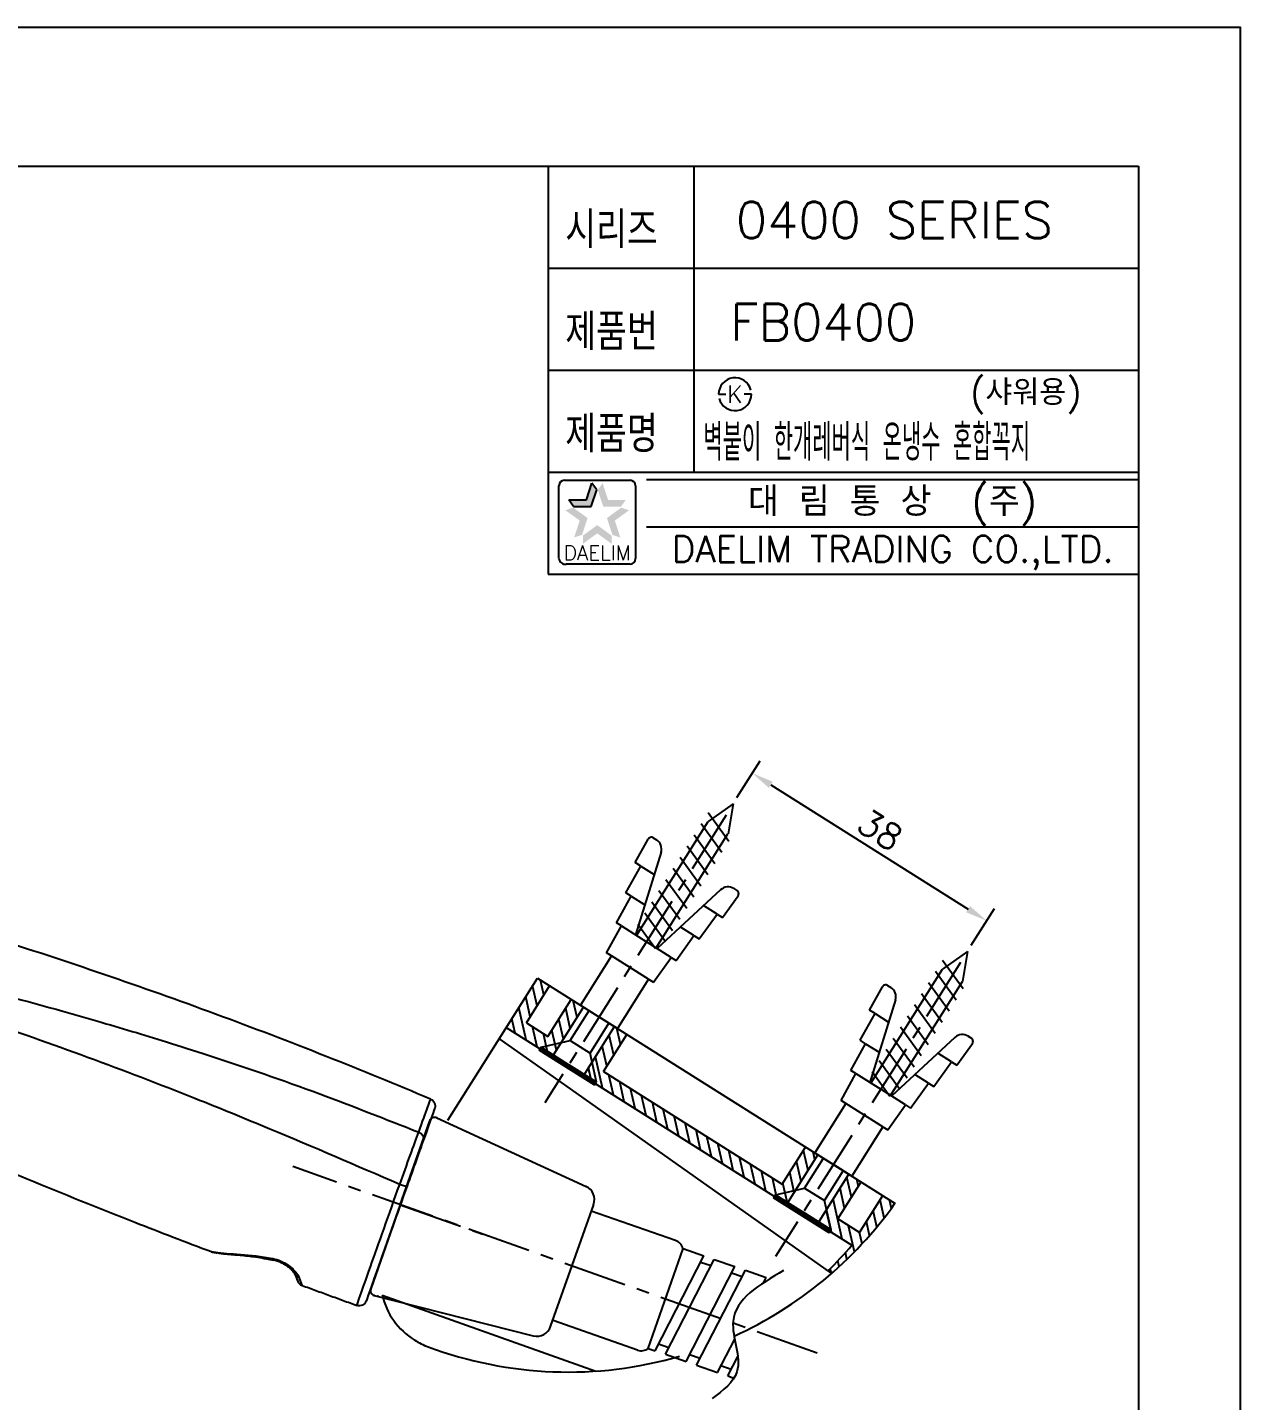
# Model space of a CAD drawing. Extents: x 6471 to 7065, y -5206 to -4786.
# Drawn here: x 6898.3 to 7064.8, y -4974.5 to -4786.2 of the extents above; entities that cross this region are included whole.
import ezdxf
from ezdxf.enums import TextEntityAlignment as Align

# ---------------------------------------------------------------- set-up
doc = ezdxf.new("R2010")
doc.units = 0
doc.header["$LTSCALE"] = 7
doc.header["$MEASUREMENT"] = 0
doc.linetypes.add('CENTER', pattern=[2, 1.25, -0.25, 0.25, -0.25])
doc.layers.get('0').update_dxf_attribs({"color": 2, "linetype": 'CONTINUOUS'})
for name, color, linetype in [('1', 1, 'CENTER'), ('41', 7, 'CONTINUOUS'), ('CL', 1, 'CENTER'), ('D', 2, 'CONTINUOUS'), ('DIM', 2, 'CONTINUOUS'), ('DWG', 7, 'CONTINUOUS'), ('HT', 3, 'CONTINUOUS'), ('TXT', 4, 'CONTINUOUS')]:
    doc.layers.add(name, color=color, linetype=linetype)
doc.styles.add('GHS', font='ROMANS.shx', dxfattribs={"bigfont": 'GHS.shx'})
doc.styles.add('ROMANS', font='romans', dxfattribs={"bigfont": 'GHS.shx'})

# ---------------------------------------------------------------- blocks, each defined once
blk = doc.blocks.new('S')
at = {"layer": 'DWG', "color": 2}
for p, q in [((5592.17, 3275.28), (5596.35, 3275.51)), ((5596.35, 3276.4), (5600.01, 3276.61)), ((5596.35, 3275.51), (5596.35, 3276.4)), ((5596.35, 3275.51), (5596.35, 3273.32)), ((5600.54, 3276.11), (5600.54, 3275.6)), ((5568.04, 3273.82), (5567.54, 3273.82)), ((5567.54, 3264.82), (5567.54, 3273.82)), ((5568.04, 3273.82), (5568.04, 3269.32)), ((5568.04, 3273.82), (5570.94, 3270.92)), ((5587.98, 3274.17), (5592.17, 3274.41)), ((5587.98, 3273.36), (5587.98, 3274.17)), ((5599.43, 3274.15), (5587.98, 3271.06)), ((5592.17, 3274.41), (5592.17, 3275.28)), ((5592.17, 3274.41), (5592.17, 3272.19)), ((5583.79, 3272.32), (5575.79, 3272.32)), ((5575.79, 3272.32), (5575.79, 3269.32)), ((5583.79, 3273.12), (5587.98, 3273.36)), ((5583.79, 3272.32), (5583.79, 3273.12)), ((5583.79, 3266.32), (5583.79, 3272.32)), ((5587.98, 3273.36), (5587.98, 3269.32)), ((5570.94, 3270.92), (5575.79, 3270.92)), ((5570.94, 3270.92), (5570.94, 3267.72)), ((5587.82, 3267.72), (5589.37, 3271.57)), ((5587.98, 3270.92), (5606.46, 3270.92)), ((5589.37, 3267.07), (5591.18, 3271.57)), ((5591.18, 3267.07), (5592.99, 3271.57)), ((5592.99, 3267.07), (5594.8, 3271.57)), ((5594.8, 3267.07), (5596.61, 3271.57)), ((5596.61, 3267.07), (5598.42, 3271.57)), ((5598.42, 3267.07), (5600.23, 3271.57)), ((5600.23, 3267.07), (5602.04, 3271.57)), ((5602.04, 3267.07), (5603.85, 3271.57)), ((5603.85, 3267.07), (5605.66, 3271.57)), ((5605.66, 3267.07), (5607.47, 3271.57)), ((5610.33, 3269.33), (5606.46, 3270.92)), ((5568.04, 3264.82), (5568.04, 3269.32)), ((5575.79, 3266.32), (5575.79, 3269.32)), ((5587.98, 3265.28), (5587.98, 3269.32)), ((5610.33, 3269.33), (5606.47, 3267.72)), ((5568.04, 3264.82), (5570.94, 3267.72)), ((5570.94, 3267.72), (5575.79, 3267.72)), ((5583.79, 3266.32), (5575.79, 3266.32)), ((5583.79, 3266.32), (5583.79, 3265.52)), ((5587.98, 3267.72), (5606.46, 3267.72)), ((5599.43, 3264.49), (5587.98, 3267.59)), ((5592.17, 3264.23), (5592.17, 3266.45)), ((5567.54, 3264.82), (5568.04, 3264.82)), ((5583.79, 3265.52), (5587.98, 3265.28)), ((5587.98, 3265.28), (5587.98, 3264.47)), ((5587.98, 3264.47), (5592.17, 3264.23)), ((5592.17, 3264.23), (5592.17, 3263.37)), ((5596.35, 3263.13), (5596.35, 3265.32)), ((5592.17, 3263.37), (5596.35, 3263.13)), ((5596.35, 3263.13), (5596.35, 3262.24)), ((5600.54, 3263.04), (5600.54, 3262.53)), ((5596.35, 3262.24), (5600.01, 3262.03))]:
    blk.add_line(p, q, dxfattribs=at)
for centre, radius, start, end in [((5599.04, 3275.6), 1.5, 285.1209, 0.0005), ((5600.04, 3276.11), 0.5, 0.0005, 93.2254), ((5599.04, 3263.04), 1.5, 0.0005, 74.8801), ((5600.04, 3262.53), 0.5, 266.7756, 0.0005)]:
    blk.add_arc(centre, radius, start, end, dxfattribs=at)

msp = doc.modelspace()

# ---------------------------------------------------------------- hatches: boundary and pattern name
at = {"layer": 'HT'}
h = msp.add_hatch(dxfattribs=at)
h.set_pattern_fill('ANSI31', color=256, scale=10, angle=57.7952)
h.set_pattern_definition([(102.7952368, (-48851.3747, 3527.8029), (-1.21895971, -0.276834286), [])])
h.paths.add_polyline_path([(7001.89, -4944.83), (6977.35, -4929.37), (6980.55, -4924.3), (6978.86, -4923.23), (6974.6, -4930), (7002.52, -4947.59), (7006.78, -4940.82), (7005.09, -4939.75)])
h.paths.add_polyline_path([(6969.74, -4924.58), (6966.78, -4922.71), (6969.97, -4917.63), (6968.28, -4916.57), (6964.02, -4923.34), (6970.37, -4927.33), (6974.63, -4920.57), (6972.94, -4919.5)])
edge = h.paths.add_edge_path()
edge.add_arc((6972.52, -4915.62), 55, 311.0541, 324.6064)
edge.add_line((7017.36, -4947.48), (7015.67, -4946.41))
edge.add_line((7015.67, -4946.41), (7012.47, -4951.49))
edge.add_line((7012.47, -4951.49), (7009.51, -4949.62))
edge.add_line((7009.51, -4949.62), (7012.71, -4944.55))
edge.add_line((7012.71, -4944.55), (7011.01, -4943.48))
edge.add_line((7011.01, -4943.48), (7006.75, -4950.25))
edge.add_line((7006.75, -4950.25), (7011.44, -4953.21))
edge.add_arc((6974.31, -4922.01), 48.5, 314.2508, 319.9656, ccw=False)
edge.add_line((7008.15, -4956.75), (7008.65, -4957.1))

# ---------------------------------------------------------------- linework, layer by layer
at = {"color": 7}
for p, q in [((6969.77, -4805.18), (6969.77, -4861.18)), ((6989.77, -4805.18), (6989.77, -4847.18)), ((6969.77, -4819.18), (7050.77, -4819.18)), ((6969.77, -4833.18), (7050.77, -4833.18)), ((6969.77, -4847.18), (7050.77, -4847.18)), ((6969.77, -4861.18), (7050.77, -4861.18))]:
    msp.add_line(p, q, dxfattribs=at)
at = {"color": 2, "linetype": 'Continuous'}
for p, q in [((6983.27, -4848.18), (7050.77, -4848.18)), ((6971.25, -4859.04), (6971.25, -4849.04)), ((6972, -4848.29), (6981, -4848.29)), ((6981.75, -4849.04), (6981.75, -4859.04)), ((6983.27, -4854.68), (7050.77, -4854.68)), ((6981, -4859.79), (6972.25, -4859.79))]:
    msp.add_line(p, q, dxfattribs=at)
at = {"color": 2}
for p, q in [((6975.01, -4850.99), (6975.76, -4848.69)), ((6975.68, -4851.91), (6976.43, -4849.6)), ((6976.43, -4849.6), (6975.76, -4848.69)), ((6972.59, -4850.99), (6975.01, -4850.99)), ((6973.25, -4851.91), (6972.59, -4850.99)), ((6973.25, -4851.91), (6975.68, -4851.91))]:
    msp.add_line(p, q, dxfattribs=at)
at = {"color": 7, "linetype": 'Continuous'}
msp.add_line((6945.33, -4959.46), (6953.64, -4935.91), dxfattribs=at)
at = {"linetype": 'Continuous'}
msp.add_lwpolyline([(6470.77, -5206.18), (7064.77, -5206.18), (7064.77, -4786.18), (6470.77, -4786.18)], close=True, dxfattribs=at)
at = {"color": 2, "linetype": 'Continuous'}
for centre, radius, start, end in [((6972, -4849.04), 0.75, 90, 180), ((6981, -4849.04), 0.75, 0, 90), ((6972.12, -4858.92), 0.884, 188.1301, 278.1301), ((6981, -4859.04), 0.75, 270, 0)]:
    msp.add_arc(centre, radius, start, end, dxfattribs=at)
at = {"color": 2}
for points in [[(6975.01, -4850.99), (6975.68, -4851.91), (6975.76, -4848.69), (6976.43, -4849.6)], [(6977.24, -4848.69), (6976.57, -4849.6), (6977.99, -4850.99), (6977.32, -4851.91)], [(6972.59, -4850.99), (6973.25, -4851.91), (6975.01, -4850.99), (6975.68, -4851.91)], [(6977.99, -4850.99), (6977.32, -4851.91), (6980.41, -4850.99), (6979.75, -4851.91)], [(6974.09, -4853.82), (6975.17, -4853.47), (6972.13, -4852.4), (6973.21, -4852.05)], [(6973.34, -4856.13), (6974.42, -4855.78), (6974.09, -4853.82), (6975.17, -4853.47)], [(6980.87, -4852.4), (6979.79, -4852.05), (6978.91, -4853.82), (6977.83, -4853.47)], [(6978.91, -4853.82), (6977.83, -4853.47), (6979.66, -4856.13), (6978.58, -4855.78)], [(6976.5, -4855.57), (6976.5, -4854.44), (6974.54, -4857), (6974.54, -4855.87)], [(6978.46, -4857), (6978.46, -4855.87), (6976.5, -4855.57), (6976.5, -4854.44)]]:
    msp.add_solid(points, dxfattribs=at)
at = {"layer": '1'}
msp.add_line((6949.48, -4947.68), (6960.79, -4951.7), dxfattribs=at)
at = {"layer": '41', "color": 7, "linetype": 'Continuous', "extrusion": (0, 0, -1)}
msp.add_arc((-6953.25, -4934.1, 0), 1, 112.8703, 199.571, dxfattribs=at)
at = {"layer": '41', "color": 7, "linetype": 'Continuous', "extrusion": (-8.44895e-06, 0.000141006, -1)}
msp.add_arc((-6943.85, -4960.54, -0.76), 1, 199.5708, 289.6456, dxfattribs=at)
at = {"layer": '41', "color": 7, "linetype": 'Continuous'}
for points, knots in [([(6953.63, -4933.19), (6948.88, -4931.18), (6939.09, -4927.17), (6924.15, -4921.46), (6908.83, -4916.02), (6895.59, -4911.67), (6884.49, -4908.27), (6875.58, -4905.64), (6866.63, -4903.16), (6857.57, -4901.1), (6848.42, -4899.48), (6839.21, -4898.29), (6833.04, -4897.79), (6829.94, -4897.61)], [0, 0, 0, 0, 0.119752, 0.245506, 0.37126, 0.49701, 0.568868, 0.64073, 0.712586, 0.784439, 0.856292, 0.928147, 1, 1, 1, 1]), ([(6831.11, -4917.04), (6834.52, -4918.19), (6841.4, -4920.6), (6851.8, -4924.5), (6862.39, -4928.72), (6873.15, -4933.35), (6885.09, -4938.62), (6898.42, -4944.21), (6911.6, -4949.53), (6920.05, -4952.78), (6923.57, -4954.1)], [0, 0, 0, 0, 0.108349, 0.21975, 0.334201, 0.451706, 0.572264, 0.727253, 0.887012, 1, 1, 1, 1]), ([(6950.41, -4945.08), (6949.71, -4947.05), (6949.03, -4948.95), (6947.74, -4952.58), (6947.13, -4954.31), (6946.06, -4957.3), (6945.61, -4958.59), (6944.97, -4960.38), (6944.79, -4960.88), (6944.79, -4960.88), (6944.79, -4960.88), (6944.79, -4960.88)], [0, 0, 0, 0, 0.249983, 0.249983, 0.499966, 0.499966, 0.749949, 0.749949, 0.999932, 0.999932, 1, 1, 1, 1]), ([(6923.56, -4954.12), (6923.56, -4954.13), (6923.6, -4954.14), (6923.65, -4954.15), (6923.71, -4954.17), (6923.74, -4954.17), (6923.74, -4954.17), (6923.75, -4954.17), (6923.75, -4954.17), (6923.76, -4954.17), (6923.77, -4954.17), (6923.8, -4954.18), (6923.82, -4954.18)], [0, 0, 0, 0, 0.016095, 0.145729, 0.221375, 0.239043, 0.250668, 0.263613, 0.285262, 0.336702, 0.557964, 1, 1, 1, 1]), ([(6923.76, -4954.17), (6923.76, -4954.17), (6923.77, -4954.17), (6923.81, -4954.18), (6923.97, -4954.2), (6924.14, -4954.23), (6924.28, -4954.25), (6924.28, -4954.25)], [0, 0, 0, 0, 0.042504, 0.265862, 0.612273, 0.983918, 1, 1, 1, 1]), ([(6924.32, -4954.24), (6924.42, -4954.26), (6924.89, -4954.36), (6925.69, -4954.44), (6926.73, -4954.52), (6927.74, -4954.6), (6928.79, -4954.71), (6929.92, -4954.87), (6931.02, -4955.06), (6931.75, -4955.2), (6932.08, -4955.26)], [0, 0, 0, 0, 0.05161, 0.22765, 0.368833, 0.494458, 0.626448, 0.755274, 0.890448, 1, 1, 1, 1]), ([(6932.08, -4955.24), (6932.2, -4955.26), (6932.5, -4955.34), (6932.97, -4955.51), (6933.47, -4955.75), (6933.93, -4956.05), (6934.33, -4956.36), (6934.65, -4956.67), (6934.86, -4956.95), (6934.93, -4957.06), (6934.97, -4957.14), (6934.98, -4957.16)], [0, 0, 0, 0, 0.085318, 0.201689, 0.324627, 0.45045, 0.58184, 0.716897, 0.854614, 0.961561, 1, 1, 1, 1]), ([(6934.96, -4957.12), (6935.01, -4957.23), (6935.11, -4957.46), (6935.25, -4957.78), (6935.36, -4958.05), (6935.42, -4958.18), (6935.44, -4958.22), (6935.44, -4958.23), (6935.44, -4958.23), (6935.44, -4958.23), (6935.44, -4958.24), (6935.44, -4958.24), (6935.45, -4958.26), (6935.51, -4958.39), (6935.66, -4958.56), (6935.86, -4958.71), (6935.97, -4958.75), (6936.01, -4958.76)], [0, 0, 0, 0, 0.124314, 0.298669, 0.512899, 0.697717, 0.795389, 0.846005, 0.85326, 0.855945, 0.857869, 0.858935, 0.860712, 0.869418, 0.934681, 0.980867, 1, 1, 1, 1]), ([(6935.13, -4957.52), (6935.16, -4957.59), (6935.25, -4957.79), (6935.35, -4958.04), (6935.42, -4958.18), (6935.43, -4958.22), (6935.44, -4958.23), (6935.44, -4958.23), (6935.44, -4958.23)], [0, 0, 0, 0, 0.168429, 0.490614, 0.770163, 0.917659, 0.992439, 1, 1, 1, 1])]:
    msp.add_open_spline(points, degree=3, knots=knots, dxfattribs=at)
at = {"layer": '41', "color": 3, "linetype": 'Continuous'}
for points, knots in [([(6832.36, -4905.24), (6833.43, -4905.37), (6835.43, -4905.61), (6838.21, -4906.12), (6840.6, -4906.57), (6842.59, -4906.96), (6844.2, -4907.28), (6845.41, -4907.52), (6848.66, -4908.18), (6854.1, -4909.29), (6863.86, -4911.36), (6876.76, -4914.26), (6892.14, -4918.06), (6906.04, -4921.88), (6916.17, -4924.93), (6926.35, -4928.17), (6937.95, -4932.16), (6947.49, -4935.93), (6952, -4937.72)], [0, 0, 0, 0, 0.025931, 0.048678, 0.068237, 0.084609, 0.097792, 0.107788, 0.114596, 0.177778, 0.241928, 0.355622, 0.496925, 0.624611, 0.703805, 0.752378, 0.882716, 1, 1, 1, 1]), ([(6949.39, -4944.89), (6943.47, -4942.33), (6934.14, -4938.31), (6915.01, -4930.49), (6896.43, -4923.63), (6876.35, -4917.33), (6863.54, -4913.84), (6853.61, -4911.47), (6846.63, -4909.95), (6840.83, -4908.81), (6836.36, -4907.95), (6833.71, -4907.65), (6832.56, -4907.52)], [0, 0, 0, 0, 0.157344, 0.247656, 0.503982, 0.640054, 0.760692, 0.827631, 0.889137, 0.934853, 0.971804, 1, 1, 1, 1]), ([(6952, -4937.72), (6952.53, -4936.25), (6952.93, -4935.13), (6953.49, -4933.59), (6953.64, -4933.18), (6953.64, -4933.18)], [0, 0, 0, 0, 0.500081, 0.500081, 1, 1, 1, 1]), ([(6943.51, -4961.48), (6943.51, -4961.49), (6943.69, -4960.97), (6944.35, -4959.11), (6944.82, -4957.77), (6946.48, -4953.07), (6947.91, -4949.05), (6949.39, -4944.89)], [0, 0, 0, 0, 0.249998, 0.249998, 0.499999, 0.499999, 1, 1, 1, 1]), ([(6923.53, -4954.12), (6923.53, -4954.12), (6923.53, -4954.12), (6923.54, -4954.12), (6923.56, -4954.12), (6923.65, -4954.13), (6923.79, -4954.15), (6923.87, -4954.16), (6923.98, -4954.17), (6924.1, -4954.19)], [0, 0, 0, 0, 0.110899, 0.110899, 0.110899, 0.671686, 0.671686, 0.671686, 1, 1, 1, 1]), ([(6931.99, -4955.06), (6932.17, -4955.1), (6932.34, -4955.14), (6932.52, -4955.2), (6932.89, -4955.31), (6933.26, -4955.48), (6933.6, -4955.66), (6933.95, -4955.86), (6934.28, -4956.09), (6934.54, -4956.32), (6934.78, -4956.53), (6934.99, -4956.74), (6935.15, -4956.94), (6935.34, -4957.19), (6935.48, -4957.42), (6935.56, -4957.61)], [0, 0, 0, 0, 0.100225, 0.100225, 0.100225, 0.315992, 0.315992, 0.315992, 0.545924, 0.545924, 0.545924, 0.751961, 0.751961, 0.751961, 1, 1, 1, 1])]:
    msp.add_open_spline(points, degree=3, knots=knots, dxfattribs=at)
at = {"layer": '41', "color": 7, "linetype": 'Continuous'}
for points, degree in [([(6954.19, -4934.44), (6954.19, -4934.44), (6953.65, -4935.97), (6952.65, -4938.78)], 3), ([(6952.64, -4938.79), (6952.13, -4940.25), (6951.25, -4942.72), (6950.41, -4945.08)], 3), ([(6936.02, -4958.74), (6943.52, -4961.48)], 1)]:
    msp.add_open_spline(points, degree=degree, dxfattribs=at)
at = {"layer": '41', "color": 3, "linetype": 'Continuous'}
for points in [[(6949.39, -4944.89), (6950.37, -4942.2), (6951.39, -4939.38), (6952, -4937.72)], [(6952, -4937.72), (6952.48, -4937.9), (6952.78, -4938.4), (6952.65, -4938.78)], [(6949.39, -4944.89), (6949.89, -4945.07), (6950.38, -4945.16), (6950.41, -4945.08)], [(6924.1, -4954.19), (6924.17, -4954.23), (6924.24, -4954.25), (6924.31, -4954.25)], [(6924.1, -4954.19), (6925.96, -4954.49), (6928.85, -4954.39), (6931.99, -4955.06)], [(6931.99, -4955.06), (6932.01, -4955.17), (6932.04, -4955.22), (6932.09, -4955.22)], [(6934.98, -4957.16), (6935.09, -4957.38), (6935.3, -4957.55), (6935.56, -4957.61)], [(6935.56, -4957.61), (6935.85, -4958.35), (6936.01, -4958.77), (6936.01, -4958.77)]]:
    msp.add_open_spline(points, degree=3, dxfattribs=at)
at = {"layer": 'CL'}
for p, q in [((6994.19, -4894.21), (6969.32, -4933.68)), ((7026.34, -4914.46), (7000.95, -4954.77)), ((7006.68, -4968.02), (6934.71, -4942.43))]:
    msp.add_line(p, q, dxfattribs=at)
at = {"layer": 'D'}
for p, q in [((6993.15, -4836.49), (6993.65, -4836.49)), ((6993.65, -4836.49), (6994.15, -4836.49)), ((6997.15, -4836.49), (6996.65, -4836.49)), ((6997.65, -4836.49), (6997.15, -4836.49))]:
    msp.add_line(p, q, dxfattribs=at)
for start, end in [(15, 180), (195, 0)]:
    msp.add_arc((6995.4, -4836.49), 2.25, start, end, dxfattribs=at)
for p in [(6954.51, -4935.75), (6945.9, -4960.13), (6946.4, -4960.23)]:
    msp.add_point(p, dxfattribs=at)
at = {"layer": 'DIM'}
for p, q in [((6995.67, -4891.82), (6998.85, -4886.78)), ((7000.32, -4890.07), (7027.4, -4907.12)), ((7027.82, -4912.07), (7031, -4907.03))]:
    msp.add_line(p, q, dxfattribs=at)
msp.add_spline([(7002.08, -4956.71), (6995.14, -4963.65), (6995.67, -4970.58), (6992.29, -4974.24)], degree=3, dxfattribs=at)
for points in [[(7000.59, -4889.65), (7000.05, -4890.49), (6997.78, -4888.47)], [(7027.66, -4906.7), (7027.13, -4907.55), (7029.94, -4908.72)]]:
    msp.add_solid(points, dxfattribs=at)
at = {"layer": 'DWG'}
for p, q in [((6955.99, -4936.08), (6968.28, -4916.57)), ((6966.78, -4922.71), (6969.97, -4917.63)), ((6968.28, -4916.57), (7017.36, -4947.48)), ((6969.74, -4924.58), (6972.94, -4919.5)), ((6970.37, -4927.33), (6974.63, -4920.57)), ((6964.02, -4923.34), (7011.44, -4953.21)), ((6966.78, -4922.71), (6969.74, -4924.58)), ((6974.6, -4930), (6978.86, -4923.23)), ((6963.03, -4924.91), (6971.21, -4930.69)), ((6977.35, -4929.37), (6980.55, -4924.3)), ((6971.21, -4930.69), (7008.65, -4957.1)), ((6977.35, -4929.37), (7001.89, -4944.83)), ((6949.48, -4947.68), (6953.55, -4936.15)), ((6954.51, -4935.75), (6974.96, -4945.16)), ((7001.89, -4944.83), (7005.09, -4939.75)), ((7002.52, -4947.59), (7006.78, -4940.82)), ((7006.75, -4950.25), (7011.01, -4943.48)), ((7009.51, -4949.62), (7012.71, -4944.55)), ((6949.48, -4947.68), (6945.41, -4959.22)), ((6970.1, -4964.38), (6976.01, -4947.64)), ((7012.47, -4951.49), (7015.67, -4946.41)), ((6987.25, -4952.58), (6975.65, -4948.55)), ((7012.47, -4951.49), (7009.51, -4949.62)), ((6983.5, -4967.37), (6988.27, -4953.68)), ((6984.45, -4967.7), (6991.14, -4954.68)), ((6985.85, -4968.19), (6992.53, -4955.16)), ((6988.27, -4953.68), (6991.14, -4954.68)), ((6992.53, -4955.16), (6995.4, -4956.16)), ((6988.71, -4969.18), (6995.4, -4956.16)), ((6990.14, -4969.68), (6996.83, -4956.65)), ((6992.11, -4956.07), (6990.68, -4955.57)), ((6996.37, -4957.55), (6994.94, -4957.05)), ((6996.83, -4956.65), (6999.69, -4957.65)), ((6999.31, -4958.38), (6999.69, -4957.65)), ((6945.9, -4960.13), (6967.73, -4965.65)), ((6946.99, -4960.06), (6976.32, -4970.49)), ((6982.03, -4967.6), (6970.43, -4963.57)), ((6951.38, -4966.2), (6951.46, -4966.24)), ((6986.34, -4967.3), (6984.91, -4966.8)), ((6993, -4970.68), (6995.36, -4966.09)), ((6983.5, -4967.37), (6984.45, -4967.7)), ((6985.85, -4968.19), (6988.71, -4969.18)), ((6990.6, -4968.78), (6989.17, -4968.28)), ((6994.4, -4971.16), (6995.78, -4968.47)), ((6990.14, -4969.68), (6993, -4970.68)), ((6994.89, -4970.27), (6993.46, -4969.78)), ((6994.4, -4971.16), (6995.26, -4971.46))]:
    msp.add_line(p, q, dxfattribs=at)
for centre, radius, start, end in [((6954.21, -4936.38), 0.7, 65.3022, 160.5586), ((6974.12, -4946.97), 2, 340.5586, 65.3022), ((6972.52, -4915.62), 55, 294.4475, 324.6064), ((6986.8, -4954.01), 1.5, 13.0305, 72.5628), ((6974.31, -4922.01), 48.5, 314.2508, 319.9656), ((6946.07, -4959.45), 0.7, 160.5586, 255.815), ((6956.71, -4957.74), 10, 193.4608, 237.7952), ((6968.22, -4963.71), 2, 255.815, 340.5586), ((6956.79, -4957.78), 10, 237.7952, 249.5302), ((6972.52, -4915.62), 55, 249.5302, 286.1018), ((6982.57, -4966.2), 1.5, 249.0981, 308.6305)]:
    msp.add_arc(centre, radius, start, end, dxfattribs=at)
at = {"layer": 'TXT', "color": 4}
for p, q in [((6496.77, -4805.18), (7050.77, -4805.18)), ((7050.77, -4805.18), (7050.77, -5195.18))]:
    msp.add_line(p, q, dxfattribs=at)

# ---------------------------------------------------------------- block references
at = {"layer": 'D', "rotation": 57.79521420364158}
for p in [(6771.47, -11382.22), (6803.63, -11402.47)]:
    msp.add_blockref('S', p, dxfattribs=at)

# ---------------------------------------------------------------- texts
at = {"color": 7, "style": 'GHS'}
for s, p in [('0400 SERIES', (7017.28, -4812.6)), ('FB0400', (7007.51, -4826.6))]:
    msp.add_text(s, height=5, dxfattribs=at).set_placement(p, align=Align.MIDDLE)
at = {"style": 'GHS'}
msp.add_text('(샤워용)', height=3.5, dxfattribs=at).set_placement((7027.65, -4837.99))
at = {"style": 'GHS', "width": 0.5}
msp.add_text('벽붙이 한개레버식 온냉수 혼합꼭지', height=5, dxfattribs=at).set_placement((6991.07, -4845.61))
at = {"color": 7, "linetype": 'Continuous'}
for s, height, style, p in [('대 림 통 상  (주)', 4, 'GHS', (7017.03, -4851.48)), ('DAELIM TRADING CO.,LTD.', 3.6, 'ROMANS', (7017.03, -4858.25))]:
    msp.add_text(s, height=height, dxfattribs=dict(at, style=style)).set_placement(p, align=Align.MIDDLE)
at = {"color": 2, "linetype": 'Continuous', "style": 'ROMANS'}
msp.add_text('DAELIM', height=2, dxfattribs=at).set_placement((6976.5, -4859.24), align=Align.CENTER)
at = {"layer": 'D', "style": 'GHS', "width": 0.8}
for s, p in [('시리즈', (6972.11, -4816.45)), ('제품번', (6972.11, -4830.45)), ('제품명', (6972.11, -4844.45))]:
    msp.add_text(s, height=5, dxfattribs=at).set_placement(p)
at = {"layer": 'D', "style": 'GHS'}
msp.add_text('K', height=2.39, dxfattribs=at).set_placement((6995.4, -4836.49), align=Align.MIDDLE)
at = {"layer": 'DIM', "insert": (7015.32, -4896.27), "char_height": 3.5, "attachment_point": 5, "rotation": 327.7952, "style": 'GHS'}
msp.add_mtext('\\A1;38', dxfattribs=at)

doc.saveas('drawing.dxf')
